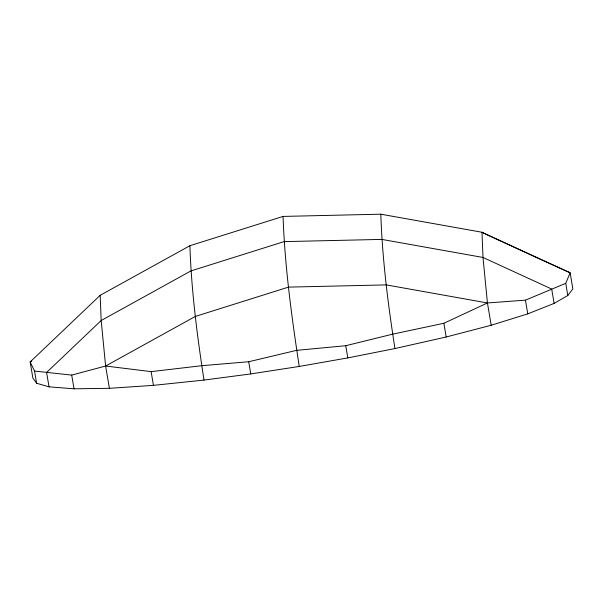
<?xml version="1.0" encoding="UTF-8"?>
<svg xmlns="http://www.w3.org/2000/svg" width="603" height="603" viewBox="0 0 603 603"><rect width="100%" height="100%" fill="white"/><g stroke="black" fill="none" stroke-linecap="round" stroke-linejoin="round"><path stroke-width="0.9" d="M567.8 295.515L565.742 283.335L570.129 272.775L481.985 232.253L380.81 214.193L283.063 216.417L189.9 245.722L100.166 295.319L30.15 361.958L32.871 378.043L36.617 383.244L49.024 386.832L74.026 388.807L109.384 388.317L153.441 385.355L204.01 380.078L250.773 373.92L299.231 366.443L347.81 357.896L394.927 348.549L446.182 337.002L491.204 325.251L527.768 313.869L554.127 303.407L567.8 295.515L572.85 288.86L570.129 272.775L541.381 259.795M31.778 361.174L30.15 361.958L34.552 371.064L71.704 375.096L105.615 366.021L195.349 316.424L288.513 287.118L386.259 284.895L487.435 302.955L525.447 300.151L565.742 283.335M100.166 295.319L101.176 320.525L105.615 366.021L151.127 371.636L201.583 365.719L248.715 361.74L296.51 350.358L345.753 345.715L392.493 334.19L443.861 323.283L487.435 302.955L482.995 257.458L481.985 232.253L485.558 234.13M486.274 234.461L493.435 237.748M494.151 238.079L502.736 242.029M503.452 242.353L510.613 245.647M511.329 245.979L532.796 255.845M533.512 256.177L540.665 259.463M554.127 303.407L551.7 289.048L482.995 257.458L381.82 239.399L284.073 241.622L190.91 270.928L101.176 320.525L46.597 372.466L49.024 386.832M525.447 300.151L527.768 313.869M487.435 302.955L491.204 325.251M443.861 323.283L446.182 337.002M394.927 348.549C388.038 304.063 382.302 259.222 380.81 214.193M345.753 345.715L347.81 357.896M299.231 366.443C291.671 316.741 284.827 266.707 283.063 216.417M248.715 361.74L250.773 373.92M204.01 380.078C197.128 335.592 191.392 290.752 189.9 245.722M151.127 371.636L153.441 385.355M105.615 366.021L109.384 388.317M71.704 375.096L74.026 388.807M34.552 371.064L36.617 383.244"/></g></svg>
